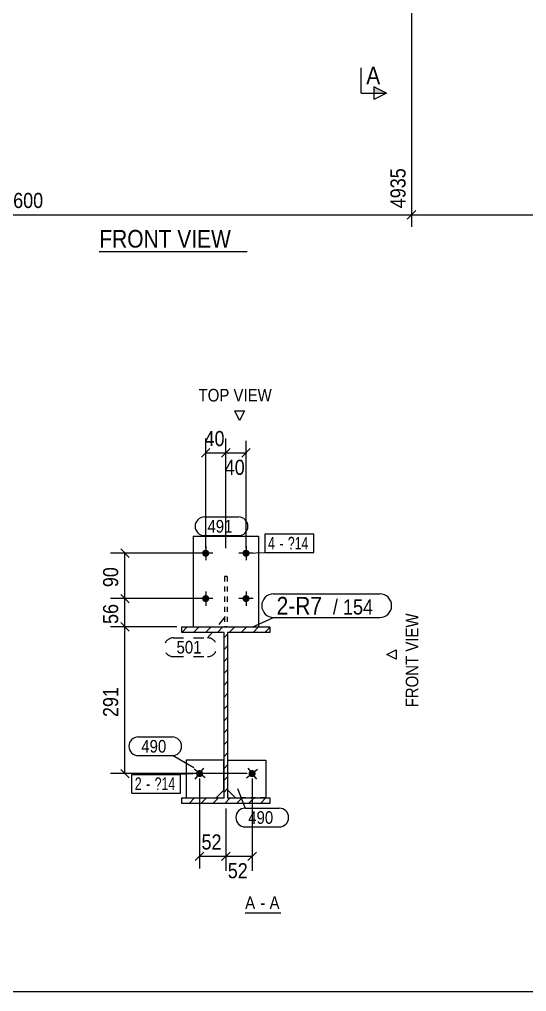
# Model space of a CAD drawing. Header units: millimetres. Extents: x 2 to 825, y 1 to 579.
# Drawn here: x 336.7 to 437.3, y 5 to 197.8 of the extents above; entities that cross this region are included whole.
import ezdxf

# ---------------------------------------------------------------- set-up
doc = ezdxf.new("R2010")
doc.units = ezdxf.units.MM
for name, pattern in [('XKITLINE00', [0]), ('XKITLINE01', [4, 1, -1, 1, -1]), ('XKITLINE02', [4, 2, -2])]:
    doc.linetypes.add(name, pattern=pattern)
for name, color, linetype, lineweight in [('Bolt', 3, 'Continuous', 0), ('BoltMark', 7, 'Continuous', 0), ('Dimensions', 7, 'Continuous', 0), ('DrawingSheet', 5, 'Continuous', 0), ('OtherObjectType', 7, 'Continuous', 0), ('Part', 2, 'Continuous', 0), ('PartMark', 7, 'Continuous', 0), ('Section', 6, 'Continuous', 0)]:
    doc.layers.add(name, color=color, linetype=linetype, lineweight=lineweight)
doc.styles.add('ARIAL', font='ARIAL.TTF')
doc.styles.add('ARIAL_NARROW', font='ARIALN.TTF')

# ---------------------------------------------------------------- blocks, each defined once
blk = doc.blocks.new('*A3')
at = {"layer": 'Part', "color": 7, "linetype": 'XKITLINE00', "lineweight": 0}
for p, q in [((368.89, 76.22), (369.99, 77.32)), ((371.25, 76.22), (372.35, 77.32)), ((373.61, 76.22), (374.71, 77.32)), ((375.96, 76.22), (377.06, 77.32)), ((378.32, 76.22), (379.42, 77.32)), ((380.68, 76.22), (381.78, 77.32)), ((383.04, 76.22), (384.14, 77.32)), ((385.39, 76.22), (386.39, 77.22)), ((368.89, 76.22), (368.89, 76.22)), ((377.29, 75.19), (377.99, 75.89)), ((377.29, 72.84), (377.99, 73.54)), ((377.29, 70.48), (377.99, 71.18)), ((377.29, 68.12), (377.99, 68.82)), ((377.29, 65.77), (377.99, 66.47)), ((377.29, 63.41), (377.99, 64.11)), ((377.29, 61.05), (377.99, 61.75)), ((377.29, 58.69), (377.99, 59.39)), ((377.29, 56.34), (377.99, 57.04)), ((377.29, 53.98), (377.99, 54.68)), ((377.29, 51.62), (377.99, 52.32)), ((377.29, 49.26), (377.99, 49.96)), ((377.29, 46.91), (377.99, 47.61)), ((377.29, 44.55), (377.99, 45.25)), ((368.9, 43.22), (369.1, 43.42)), ((370.35, 42.32), (371.45, 43.42)), ((372.71, 42.32), (373.81, 43.42)), ((375.07, 42.32), (376.17, 43.42)), ((377.42, 42.32), (378.52, 43.42)), ((379.78, 42.32), (380.88, 43.42)), ((382.14, 42.32), (383.24, 43.42)), ((384.5, 42.32), (385.6, 43.42))]:
    blk.add_line(p, q, dxfattribs=at)
blk = doc.blocks.new('*A117')
at = {"layer": 'Bolt'}
for points in [[(374.34, 91.89), (374.34, 91.86), (374.34, 91.82), (374.33, 91.79), (374.32, 91.75), (374.31, 91.72), (374.3, 91.69), (374.29, 91.66), (374.28, 91.62), (374.26, 91.59), (374.24, 91.56), (374.22, 91.54), (374.21, 91.51), (374.18, 91.48), (374.16, 91.45), (374.14, 91.43), (374.11, 91.41), (374.09, 91.38), (374.06, 91.36), (374.03, 91.34), (374, 91.32), (373.97, 91.31), (373.94, 91.29), (373.91, 91.28), (373.88, 91.27), (373.85, 91.25), (373.81, 91.25), (373.78, 91.24), (373.75, 91.23), (373.71, 91.23), (373.68, 91.22), (373.64, 91.22), (373.61, 91.22), (373.57, 91.23), (373.54, 91.23), (373.51, 91.24), (373.47, 91.25), (373.44, 91.25), (373.41, 91.27), (373.38, 91.28), (373.34, 91.29), (373.31, 91.31), (373.28, 91.32), (373.25, 91.34), (373.23, 91.36), (373.2, 91.38), (373.17, 91.41), (373.15, 91.43), (373.12, 91.45), (373.1, 91.48), (373.08, 91.51), (373.06, 91.54), (373.04, 91.56), (373.03, 91.59), (373.01, 91.62), (373, 91.66), (372.98, 91.69), (372.97, 91.72), (372.96, 91.75), (372.96, 91.79), (372.95, 91.82), (372.95, 91.86), (372.94, 91.89), (372.94, 91.92), (372.94, 91.96), (372.95, 91.99), (372.95, 92.03), (372.96, 92.06), (372.96, 92.09), (372.97, 92.13), (372.98, 92.16), (373, 92.19), (373.01, 92.22), (373.03, 92.25), (373.04, 92.28), (373.06, 92.31), (373.08, 92.34), (373.1, 92.37), (373.12, 92.39), (373.15, 92.42), (373.17, 92.44), (373.2, 92.47), (373.23, 92.49), (373.25, 92.51), (373.28, 92.52), (373.31, 92.54), (373.34, 92.56), (373.38, 92.57), (373.41, 92.58), (373.44, 92.59), (373.47, 92.6), (373.51, 92.61), (373.54, 92.62), (373.57, 92.62), (373.61, 92.62), (373.64, 92.62), (373.68, 92.62), (373.71, 92.62), (373.75, 92.62), (373.78, 92.61), (373.81, 92.6), (373.85, 92.59), (373.88, 92.58), (373.91, 92.57), (373.94, 92.56), (373.97, 92.54), (374, 92.52), (374.03, 92.51), (374.06, 92.49), (374.09, 92.47), (374.11, 92.44), (374.14, 92.42), (374.16, 92.39), (374.18, 92.37), (374.21, 92.34), (374.22, 92.31), (374.24, 92.28), (374.26, 92.25), (374.28, 92.22), (374.29, 92.19), (374.3, 92.16), (374.31, 92.13), (374.32, 92.09), (374.33, 92.06), (374.34, 92.03), (374.34, 91.99), (374.34, 91.96), (374.34, 91.92)], [(382.34, 91.89), (382.34, 91.86), (382.34, 91.82), (382.33, 91.79), (382.32, 91.75), (382.31, 91.72), (382.3, 91.69), (382.29, 91.66), (382.28, 91.62), (382.26, 91.59), (382.24, 91.56), (382.22, 91.54), (382.21, 91.51), (382.18, 91.48), (382.16, 91.45), (382.14, 91.43), (382.11, 91.41), (382.09, 91.38), (382.06, 91.36), (382.03, 91.34), (382, 91.32), (381.97, 91.31), (381.94, 91.29), (381.91, 91.28), (381.88, 91.27), (381.85, 91.25), (381.81, 91.25), (381.78, 91.24), (381.75, 91.23), (381.71, 91.23), (381.68, 91.22), (381.64, 91.22), (381.61, 91.22), (381.57, 91.23), (381.54, 91.23), (381.51, 91.24), (381.47, 91.25), (381.44, 91.25), (381.41, 91.27), (381.38, 91.28), (381.34, 91.29), (381.31, 91.31), (381.28, 91.32), (381.25, 91.34), (381.23, 91.36), (381.2, 91.38), (381.17, 91.41), (381.15, 91.43), (381.12, 91.45), (381.1, 91.48), (381.08, 91.51), (381.06, 91.54), (381.04, 91.56), (381.03, 91.59), (381.01, 91.62), (381, 91.66), (380.98, 91.69), (380.97, 91.72), (380.96, 91.75), (380.96, 91.79), (380.95, 91.82), (380.95, 91.86), (380.94, 91.89), (380.94, 91.92), (380.94, 91.96), (380.95, 91.99), (380.95, 92.03), (380.96, 92.06), (380.96, 92.09), (380.97, 92.13), (380.98, 92.16), (381, 92.19), (381.01, 92.22), (381.03, 92.25), (381.04, 92.28), (381.06, 92.31), (381.08, 92.34), (381.1, 92.37), (381.12, 92.39), (381.15, 92.42), (381.17, 92.44), (381.2, 92.47), (381.23, 92.49), (381.25, 92.51), (381.28, 92.52), (381.31, 92.54), (381.34, 92.56), (381.38, 92.57), (381.41, 92.58), (381.44, 92.59), (381.47, 92.6), (381.51, 92.61), (381.54, 92.62), (381.57, 92.62), (381.61, 92.62), (381.64, 92.62), (381.68, 92.62), (381.71, 92.62), (381.75, 92.62), (381.78, 92.61), (381.81, 92.6), (381.85, 92.59), (381.88, 92.58), (381.91, 92.57), (381.94, 92.56), (381.97, 92.54), (382, 92.52), (382.03, 92.51), (382.06, 92.49), (382.09, 92.47), (382.11, 92.44), (382.14, 92.42), (382.16, 92.39), (382.18, 92.37), (382.21, 92.34), (382.22, 92.31), (382.24, 92.28), (382.26, 92.25), (382.28, 92.22), (382.29, 92.19), (382.3, 92.16), (382.31, 92.13), (382.32, 92.09), (382.33, 92.06), (382.34, 92.03), (382.34, 91.99), (382.34, 91.96), (382.34, 91.92)], [(374.34, 82.89), (374.34, 82.86), (374.34, 82.82), (374.33, 82.79), (374.32, 82.75), (374.31, 82.72), (374.3, 82.69), (374.29, 82.66), (374.28, 82.62), (374.26, 82.59), (374.24, 82.56), (374.22, 82.54), (374.21, 82.51), (374.18, 82.48), (374.16, 82.45), (374.14, 82.43), (374.11, 82.41), (374.09, 82.38), (374.06, 82.36), (374.03, 82.34), (374, 82.32), (373.97, 82.31), (373.94, 82.29), (373.91, 82.28), (373.88, 82.27), (373.85, 82.25), (373.81, 82.25), (373.78, 82.24), (373.75, 82.23), (373.71, 82.23), (373.68, 82.22), (373.64, 82.22), (373.61, 82.22), (373.57, 82.23), (373.54, 82.23), (373.51, 82.24), (373.47, 82.25), (373.44, 82.25), (373.41, 82.27), (373.38, 82.28), (373.34, 82.29), (373.31, 82.31), (373.28, 82.32), (373.25, 82.34), (373.23, 82.36), (373.2, 82.38), (373.17, 82.41), (373.15, 82.43), (373.12, 82.45), (373.1, 82.48), (373.08, 82.51), (373.06, 82.54), (373.04, 82.56), (373.03, 82.59), (373.01, 82.62), (373, 82.66), (372.98, 82.69), (372.97, 82.72), (372.96, 82.75), (372.96, 82.79), (372.95, 82.82), (372.95, 82.86), (372.94, 82.89), (372.94, 82.92), (372.94, 82.96), (372.95, 82.99), (372.95, 83.03), (372.96, 83.06), (372.96, 83.09), (372.97, 83.13), (372.98, 83.16), (373, 83.19), (373.01, 83.22), (373.03, 83.25), (373.04, 83.28), (373.06, 83.31), (373.08, 83.34), (373.1, 83.37), (373.12, 83.39), (373.15, 83.42), (373.17, 83.44), (373.2, 83.47), (373.23, 83.49), (373.25, 83.51), (373.28, 83.52), (373.31, 83.54), (373.34, 83.56), (373.38, 83.57), (373.41, 83.58), (373.44, 83.59), (373.47, 83.6), (373.51, 83.61), (373.54, 83.62), (373.57, 83.62), (373.61, 83.62), (373.64, 83.62), (373.68, 83.62), (373.71, 83.62), (373.75, 83.62), (373.78, 83.61), (373.81, 83.6), (373.85, 83.59), (373.88, 83.58), (373.91, 83.57), (373.94, 83.56), (373.97, 83.54), (374, 83.52), (374.03, 83.51), (374.06, 83.49), (374.09, 83.47), (374.11, 83.44), (374.14, 83.42), (374.16, 83.39), (374.18, 83.37), (374.21, 83.34), (374.22, 83.31), (374.24, 83.28), (374.26, 83.25), (374.28, 83.22), (374.29, 83.19), (374.3, 83.16), (374.31, 83.13), (374.32, 83.09), (374.33, 83.06), (374.34, 83.03), (374.34, 82.99), (374.34, 82.96), (374.34, 82.92)], [(382.34, 82.89), (382.34, 82.86), (382.34, 82.82), (382.33, 82.79), (382.32, 82.75), (382.31, 82.72), (382.3, 82.69), (382.29, 82.66), (382.28, 82.62), (382.26, 82.59), (382.24, 82.56), (382.22, 82.54), (382.21, 82.51), (382.18, 82.48), (382.16, 82.45), (382.14, 82.43), (382.11, 82.41), (382.09, 82.38), (382.06, 82.36), (382.03, 82.34), (382, 82.32), (381.97, 82.31), (381.94, 82.29), (381.91, 82.28), (381.88, 82.27), (381.85, 82.25), (381.81, 82.25), (381.78, 82.24), (381.75, 82.23), (381.71, 82.23), (381.68, 82.22), (381.64, 82.22), (381.61, 82.22), (381.57, 82.23), (381.54, 82.23), (381.51, 82.24), (381.47, 82.25), (381.44, 82.25), (381.41, 82.27), (381.38, 82.28), (381.34, 82.29), (381.31, 82.31), (381.28, 82.32), (381.25, 82.34), (381.23, 82.36), (381.2, 82.38), (381.17, 82.41), (381.15, 82.43), (381.12, 82.45), (381.1, 82.48), (381.08, 82.51), (381.06, 82.54), (381.04, 82.56), (381.03, 82.59), (381.01, 82.62), (381, 82.66), (380.98, 82.69), (380.97, 82.72), (380.96, 82.75), (380.96, 82.79), (380.95, 82.82), (380.95, 82.86), (380.94, 82.89), (380.94, 82.92), (380.94, 82.96), (380.95, 82.99), (380.95, 83.03), (380.96, 83.06), (380.96, 83.09), (380.97, 83.13), (380.98, 83.16), (381, 83.19), (381.01, 83.22), (381.03, 83.25), (381.04, 83.28), (381.06, 83.31), (381.08, 83.34), (381.1, 83.37), (381.12, 83.39), (381.15, 83.42), (381.17, 83.44), (381.2, 83.47), (381.23, 83.49), (381.25, 83.51), (381.28, 83.52), (381.31, 83.54), (381.34, 83.56), (381.38, 83.57), (381.41, 83.58), (381.44, 83.59), (381.47, 83.6), (381.51, 83.61), (381.54, 83.62), (381.57, 83.62), (381.61, 83.62), (381.64, 83.62), (381.68, 83.62), (381.71, 83.62), (381.75, 83.62), (381.78, 83.61), (381.81, 83.6), (381.85, 83.59), (381.88, 83.58), (381.91, 83.57), (381.94, 83.56), (381.97, 83.54), (382, 83.52), (382.03, 83.51), (382.06, 83.49), (382.09, 83.47), (382.11, 83.44), (382.14, 83.42), (382.16, 83.39), (382.18, 83.37), (382.21, 83.34), (382.22, 83.31), (382.24, 83.28), (382.26, 83.25), (382.28, 83.22), (382.29, 83.19), (382.3, 83.16), (382.31, 83.13), (382.32, 83.09), (382.33, 83.06), (382.34, 83.03), (382.34, 82.99), (382.34, 82.96), (382.34, 82.92)]]:
    blk.add_hatch(color=3, dxfattribs=at).paths.add_polyline_path(points, flags=17)
at = {"layer": 'Bolt', "color": 3, "linetype": 'XKITLINE00', "lineweight": 0}
for p, q in [((373.64, 93.32), (373.64, 90.52)), ((381.64, 93.32), (381.64, 90.52)), ((375.04, 91.92), (372.24, 91.92)), ((383.04, 91.92), (380.24, 91.92)), ((375.04, 82.92), (372.24, 82.92)), ((373.64, 84.32), (373.64, 81.52)), ((383.04, 82.92), (380.24, 82.92)), ((381.64, 84.32), (381.64, 81.52))]:
    blk.add_line(p, q, dxfattribs=at)
blk = doc.blocks.new('*A118')
at = {"layer": 'Bolt'}
blk.add_hatch(color=3, dxfattribs=at).paths.add_polyline_path([(382.44, 48.8), (382.47, 48.82), (382.5, 48.83), (382.53, 48.85), (382.56, 48.86), (382.59, 48.88), (382.62, 48.89), (382.66, 48.9), (382.69, 48.91), (382.72, 48.91), (382.76, 48.92), (382.79, 48.92), (382.83, 48.92), (382.86, 48.92), (382.9, 48.92), (382.93, 48.92), (382.96, 48.91), (383, 48.91), (383.03, 48.9), (383.06, 48.89), (383.1, 48.88), (383.13, 48.86), (383.16, 48.85), (383.19, 48.83), (383.22, 48.81), (383.25, 48.8), (383.27, 48.78), (383.3, 48.75), (383.33, 48.73), (383.35, 48.71), (383.37, 48.68), (383.4, 48.65), (383.42, 48.63), (383.43, 48.6), (383.45, 48.57), (383.47, 48.54), (383.48, 48.51), (383.5, 48.47), (383.51, 48.44), (383.52, 48.41), (383.53, 48.38), (383.53, 48.34), (383.54, 48.31), (383.54, 48.27), (383.54, 48.24), (383.54, 48.21), (383.54, 48.17), (383.54, 48.14), (383.53, 48.1), (383.53, 48.07), (383.52, 48.04), (383.51, 48), (383.5, 47.97), (383.48, 47.94), (383.47, 47.91), (383.45, 47.88), (383.43, 47.85), (383.41, 47.82), (383.39, 47.79), (383.37, 47.77), (383.35, 47.74), (383.32, 47.72), (383.3, 47.69), (383.27, 47.67), (383.24, 47.65), (383.22, 47.63), (383.19, 47.61), (383.16, 47.6), (383.13, 47.58), (383.09, 47.57), (383.06, 47.56), (383.03, 47.55), (383, 47.54), (382.96, 47.53), (382.93, 47.53), (382.89, 47.53), (382.86, 47.52), (382.82, 47.52), (382.79, 47.53), (382.76, 47.53), (382.72, 47.53), (382.69, 47.54), (382.65, 47.55), (382.62, 47.56), (382.59, 47.57), (382.56, 47.58), (382.53, 47.6), (382.5, 47.62), (382.47, 47.63), (382.44, 47.65), (382.41, 47.67), (382.38, 47.69), (382.36, 47.72), (382.34, 47.74), (382.31, 47.77), (382.29, 47.79), (382.27, 47.82), (382.25, 47.85), (382.23, 47.88), (382.22, 47.91), (382.2, 47.94), (382.19, 47.97), (382.18, 48.01), (382.17, 48.04), (382.16, 48.07), (382.15, 48.11), (382.15, 48.14), (382.14, 48.17), (382.14, 48.21), (382.14, 48.24), (382.14, 48.28), (382.15, 48.31), (382.15, 48.35), (382.16, 48.38), (382.17, 48.41), (382.18, 48.44), (382.19, 48.48), (382.2, 48.51), (382.22, 48.54), (382.23, 48.57), (382.25, 48.6), (382.27, 48.63), (382.29, 48.66), (382.31, 48.68), (382.34, 48.71), (382.36, 48.73), (382.39, 48.75), (382.41, 48.78)], flags=17)
at = {"layer": 'Bolt', "color": 3, "linetype": 'XKITLINE00', "lineweight": 0}
for p, q in [((381.74, 47.36), (383.95, 49.08)), ((381.98, 49.33), (383.7, 47.12))]:
    blk.add_line(p, q, dxfattribs=at)
blk = doc.blocks.new('*A119')
at = {"layer": 'Bolt'}
blk.add_hatch(color=3, dxfattribs=at).paths.add_polyline_path([(371.99, 47.69), (371.96, 47.72), (371.94, 47.74), (371.91, 47.77), (371.89, 47.79), (371.87, 47.82), (371.85, 47.85), (371.83, 47.88), (371.82, 47.91), (371.8, 47.94), (371.79, 47.97), (371.78, 48), (371.77, 48.04), (371.76, 48.07), (371.75, 48.1), (371.75, 48.14), (371.74, 48.17), (371.74, 48.21), (371.74, 48.24), (371.74, 48.27), (371.75, 48.31), (371.75, 48.34), (371.76, 48.38), (371.77, 48.41), (371.78, 48.44), (371.79, 48.47), (371.8, 48.51), (371.82, 48.54), (371.83, 48.57), (371.85, 48.6), (371.87, 48.63), (371.89, 48.65), (371.91, 48.68), (371.94, 48.71), (371.96, 48.73), (371.98, 48.75), (372.01, 48.78), (372.04, 48.8), (372.07, 48.81), (372.1, 48.83), (372.13, 48.85), (372.16, 48.86), (372.19, 48.88), (372.22, 48.89), (372.25, 48.9), (372.29, 48.91), (372.32, 48.91), (372.36, 48.92), (372.39, 48.92), (372.42, 48.92), (372.46, 48.92), (372.49, 48.92), (372.53, 48.92), (372.56, 48.91), (372.6, 48.91), (372.63, 48.9), (372.66, 48.89), (372.69, 48.88), (372.73, 48.86), (372.76, 48.85), (372.79, 48.83), (372.82, 48.82), (372.84, 48.8), (372.87, 48.78), (372.9, 48.75), (372.92, 48.73), (372.95, 48.71), (372.97, 48.68), (372.99, 48.66), (373.01, 48.63), (373.03, 48.6), (373.05, 48.57), (373.07, 48.54), (373.08, 48.51), (373.1, 48.48), (373.11, 48.44), (373.12, 48.41), (373.13, 48.38), (373.13, 48.35), (373.14, 48.31), (373.14, 48.28), (373.14, 48.24), (373.14, 48.21), (373.14, 48.17), (373.14, 48.14), (373.13, 48.11), (373.13, 48.07), (373.12, 48.04), (373.11, 48.01), (373.1, 47.97), (373.08, 47.94), (373.07, 47.91), (373.05, 47.88), (373.03, 47.85), (373.02, 47.82), (373, 47.79), (372.97, 47.77), (372.95, 47.74), (372.93, 47.72), (372.9, 47.69), (372.87, 47.67), (372.85, 47.65), (372.82, 47.63), (372.79, 47.62), (372.76, 47.6), (372.73, 47.58), (372.7, 47.57), (372.66, 47.56), (372.63, 47.55), (372.6, 47.54), (372.56, 47.53), (372.53, 47.53), (372.5, 47.53), (372.46, 47.52), (372.43, 47.52), (372.39, 47.53), (372.36, 47.53), (372.32, 47.53), (372.29, 47.54), (372.26, 47.55), (372.22, 47.56), (372.19, 47.57), (372.16, 47.58), (372.13, 47.6), (372.1, 47.61), (372.07, 47.63), (372.04, 47.65), (372.01, 47.67)], flags=17)
at = {"layer": 'Bolt', "color": 3, "linetype": 'XKITLINE00', "lineweight": 0}
for p, q in [((373.55, 47.36), (371.34, 49.08)), ((371.58, 47.12), (373.3, 49.33))]:
    blk.add_line(p, q, dxfattribs=at)
blk = doc.blocks.new('*A120')
at = {"layer": 'Part', "color": 2, "linetype": 'XKITLINE00', "lineweight": 0}
for p, q in [((368.89, 76.22), (368.89, 77.32)), ((368.89, 77.32), (386.39, 77.32)), ((386.39, 77.32), (386.39, 76.22)), ((377.29, 76.22), (368.89, 76.22)), ((377.29, 43.42), (377.29, 76.22)), ((386.39, 76.22), (377.99, 76.22)), ((377.99, 76.22), (377.99, 43.42)), ((368.89, 42.32), (368.89, 43.42)), ((368.89, 43.42), (377.29, 43.42)), ((377.99, 43.42), (386.39, 43.42)), ((386.39, 43.42), (386.39, 42.32)), ((386.39, 42.32), (368.89, 42.32))]:
    blk.add_line(p, q, dxfattribs=at)
blk = doc.blocks.new('*A121')
at = {"layer": 'Part', "color": 2, "linetype": 'XKITLINE00', "lineweight": 0}
for p, q in [((371.14, 95.32), (371.14, 77.32)), ((371.14, 95.32), (384.14, 95.32)), ((384.14, 95.32), (384.14, 77.32))]:
    blk.add_line(p, q, dxfattribs=at)
at = {"layer": 'Part', "color": 7, "linetype": 'XKITLINE01', "lineweight": 0}
blk.add_line((371.14, 77.32), (384.14, 77.32), dxfattribs=at)
blk = doc.blocks.new('*A122')
at = {"layer": 'Part', "color": 7, "linetype": 'XKITLINE01', "lineweight": 0}
for p, q in [((377.89, 87.32), (377.39, 87.32)), ((377.39, 87.32), (377.39, 77.32)), ((377.89, 87.32), (377.89, 77.32)), ((377.89, 77.32), (377.39, 77.32))]:
    blk.add_line(p, q, dxfattribs=at)
blk = doc.blocks.new('*A123')
at = {"layer": 'Part', "color": 2, "linetype": 'XKITLINE00', "lineweight": 0}
for p, q in [((378.04, 44.92), (378.04, 50.92)), ((378.04, 50.92), (385.54, 50.92)), ((385.54, 50.92), (385.54, 43.42)), ((379.54, 43.42), (378.04, 44.92))]:
    blk.add_line(p, q, dxfattribs=at)
at = {"layer": 'Part', "color": 7, "linetype": 'XKITLINE01', "lineweight": 0}
blk.add_line((385.54, 43.42), (379.54, 43.42), dxfattribs=at)
blk = doc.blocks.new('*A124')
at = {"layer": 'Part', "color": 2, "linetype": 'XKITLINE00', "lineweight": 0}
for p, q in [((377.24, 50.92), (369.74, 50.92)), ((369.74, 50.92), (369.74, 43.42)), ((377.24, 44.92), (377.24, 50.92)), ((375.74, 43.42), (377.24, 44.92))]:
    blk.add_line(p, q, dxfattribs=at)
at = {"layer": 'Part', "color": 7, "linetype": 'XKITLINE01', "lineweight": 0}
blk.add_line((369.74, 43.42), (375.74, 43.42), dxfattribs=at)
blk = doc.blocks.new('*A125')
at = {"layer": 'DrawingSheet', "color": 5, "linetype": 'XKITLINE00', "lineweight": 0}
blk.add_line((5, 5), (825, 5), dxfattribs=at)
blk = doc.blocks.new('*A140')
at = {"layer": 'OtherObjectType', "color": 7, "linetype": 'XKITLINE00', "lineweight": 0}
blk.add_line((352.55, 151.79), (381.85, 151.79), dxfattribs=at)
at = {"layer": 'OtherObjectType', "color": 7, "style": 'ARIAL', "width": 0.85}
blk.add_text('FRONT VIEW', height=3.5, dxfattribs=at).set_placement((352.55, 152.54))
blk = doc.blocks.new('*A164')
at = {"layer": 'Dimensions', "color": 7, "linetype": 'XKITLINE00', "lineweight": 0}
for p, q in [((261.4, 237.64), (261.4, 156.64)), ((414.48, 237.64), (414.48, 156.64)), ((262.25, 159.89), (260.55, 158.19)), ((261.4, 159.04), (414.48, 159.04)), ((415.33, 159.89), (413.63, 158.19))]:
    blk.add_line(p, q, dxfattribs=at)
at = {"layer": 'Dimensions', "color": 3}
for p in [(261.4, 159.04), (414.48, 159.04)]:
    blk.add_point(p, dxfattribs=at)
at = {"layer": 'Dimensions', "color": 3, "style": 'ARIAL', "width": 0.85}
blk.add_text('4935', height=3, rotation=90.0002, dxfattribs=at).set_placement((413.28, 160.34))
blk.add_text('2600', height=3, dxfattribs=at).set_placement((333.49, 160.39))
blk = doc.blocks.new('*A165')
at = {"layer": 'Dimensions', "color": 7, "linetype": 'XKITLINE00', "lineweight": 0}
for p, q in [((414.48, 237.64), (414.48, 156.64)), ((605.86, 210.88), (605.86, 156.64)), ((415.33, 159.89), (413.63, 158.19)), ((414.48, 159.04), (605.86, 159.04)), ((606.71, 159.89), (605.01, 158.19))]:
    blk.add_line(p, q, dxfattribs=at)
at = {"layer": 'Dimensions', "color": 3}
for p in [(414.48, 159.04), (605.86, 159.04)]:
    blk.add_point(p, dxfattribs=at)
at = {"layer": 'Dimensions', "color": 3, "style": 'ARIAL', "width": 0.85}
blk.add_text('7385', height=3, rotation=90.0002, dxfattribs=at).set_placement((604.66, 160.34))
blk.add_text('2450', height=3, dxfattribs=at).set_placement((505.72, 160.39))
blk = doc.blocks.new('*A196')
at = {"layer": 'Section'}
for points in [[(406.98, 305.61), (409.48, 305.61), (406.98, 304.36)], [(406.98, 184.43), (409.48, 183.18), (406.98, 183.18)]]:
    blk.add_hatch(color=3, dxfattribs=at).paths.add_polyline_path(points, flags=17)
at = {"layer": 'Section', "color": 3, "linetype": 'XKITLINE00', "lineweight": 0}
for p, q in [((406.98, 304.36), (406.98, 306.86)), ((406.98, 306.86), (409.48, 305.61)), ((409.48, 305.61), (406.98, 304.36)), ((409.48, 183.18), (406.98, 184.43)), ((406.98, 184.43), (406.98, 181.93)), ((409.48, 183.18), (406.98, 181.93))]:
    blk.add_line(p, q, dxfattribs=at)
at = {"layer": 'Section', "color": 1, "linetype": 'XKITLINE00', "lineweight": 0}
for p, q in [((404.48, 305.61), (404.48, 300.61)), ((404.48, 305.61), (409.48, 305.61)), ((404.48, 183.18), (404.48, 188.18)), ((404.48, 183.18), (409.48, 183.18))]:
    blk.add_line(p, q, dxfattribs=at)
at = {"layer": 'Section', "color": 7, "style": 'ARIAL', "width": 0.85}
for p in [(405.48, 300.36), (405.48, 184.93)]:
    blk.add_text('A', height=3.5, dxfattribs=at).set_placement(p)
blk = doc.blocks.new('*A259')
at = {"layer": 'Dimensions', "color": 7, "linetype": 'XKITLINE00', "lineweight": 0}
for p, q in [((372.44, 47.22), (372.44, 29.42)), ((377.64, 41.32), (377.64, 29.42)), ((373.29, 32.67), (371.59, 30.98)), ((372.44, 31.82), (377.64, 31.82)), ((378.49, 32.67), (376.79, 30.98))]:
    blk.add_line(p, q, dxfattribs=at)
at = {"layer": 'Dimensions', "color": 3}
for p in [(372.44, 31.82), (377.64, 31.82)]:
    blk.add_point(p, dxfattribs=at)
at = {"layer": 'Dimensions', "color": 3, "style": 'ARIAL', "width": 0.85}
blk.add_text('52', height=3, dxfattribs=at).set_placement((372.82, 33.17))
blk = doc.blocks.new('*A260')
at = {"layer": 'Dimensions', "color": 7, "linetype": 'XKITLINE00', "lineweight": 0}
for p, q in [((382.84, 47.22), (382.84, 28.97)), ((377.64, 41.32), (377.64, 28.97)), ((378.49, 32.67), (376.79, 30.98)), ((377.64, 31.82), (382.84, 31.82)), ((383.69, 32.67), (381.99, 30.98))]:
    blk.add_line(p, q, dxfattribs=at)
at = {"layer": 'Dimensions', "color": 3}
for p in [(377.64, 31.82), (382.84, 31.82)]:
    blk.add_point(p, dxfattribs=at)
at = {"layer": 'Dimensions', "color": 3, "style": 'ARIAL', "width": 0.85}
blk.add_text('52', height=3, dxfattribs=at).set_placement((378.02, 27.47))
blk = doc.blocks.new('*A261')
at = {"layer": 'Dimensions', "color": 7, "linetype": 'XKITLINE00', "lineweight": 0}
for p, q in [((373.64, 92.92), (373.64, 114.67)), ((377.64, 92.92), (377.64, 114.67)), ((374.49, 112.67), (372.79, 110.98)), ((373.64, 111.82), (377.64, 111.82)), ((378.49, 112.67), (376.79, 110.98))]:
    blk.add_line(p, q, dxfattribs=at)
at = {"layer": 'Dimensions', "color": 3}
for p in [(373.64, 111.82), (377.64, 111.82)]:
    blk.add_point(p, dxfattribs=at)
at = {"layer": 'Dimensions', "color": 3, "style": 'ARIAL', "width": 0.85}
blk.add_text('40', height=3, dxfattribs=at).set_placement((373.42, 113.17))
blk = doc.blocks.new('*A262')
at = {"layer": 'Dimensions', "color": 7, "linetype": 'XKITLINE00', "lineweight": 0}
for p, q in [((377.64, 92.92), (377.64, 114.22)), ((381.64, 92.92), (381.64, 114.22)), ((378.49, 112.67), (376.79, 110.98)), ((377.64, 111.82), (381.64, 111.82)), ((382.49, 112.67), (380.79, 110.98))]:
    blk.add_line(p, q, dxfattribs=at)
at = {"layer": 'Dimensions', "color": 3}
for p in [(377.64, 111.82), (381.64, 111.82)]:
    blk.add_point(p, dxfattribs=at)
at = {"layer": 'Dimensions', "color": 3, "style": 'ARIAL', "width": 0.85}
blk.add_text('40', height=3, dxfattribs=at).set_placement((377.42, 107.47))
blk = doc.blocks.new('*A263')
at = {"layer": 'Dimensions', "color": 7, "linetype": 'XKITLINE00', "lineweight": 0}
for p, q in [((367.89, 77.32), (354.79, 77.32)), ((356.79, 78.17), (358.49, 76.47)), ((357.64, 48.22), (357.64, 77.32)), ((381.84, 48.22), (354.79, 48.22)), ((356.79, 49.07), (358.49, 47.38))]:
    blk.add_line(p, q, dxfattribs=at)
at = {"layer": 'Dimensions', "color": 3}
for p in [(357.64, 77.32), (357.64, 48.22)]:
    blk.add_point(p, dxfattribs=at)
at = {"layer": 'Dimensions', "color": 3, "style": 'ARIAL', "width": 0.85}
blk.add_text('291', height=3, rotation=90.0002, dxfattribs=at).set_placement((356.29, 59.44))
blk = doc.blocks.new('*A264')
at = {"layer": 'Dimensions', "color": 7, "linetype": 'XKITLINE00', "lineweight": 0}
for p, q in [((372.64, 82.92), (354.79, 82.92)), ((356.79, 83.77), (358.49, 82.08)), ((357.64, 77.32), (357.64, 82.92)), ((367.89, 77.32), (354.79, 77.32)), ((356.79, 78.17), (358.49, 76.47))]:
    blk.add_line(p, q, dxfattribs=at)
at = {"layer": 'Dimensions', "color": 3}
for p in [(357.64, 82.92), (357.64, 77.32)]:
    blk.add_point(p, dxfattribs=at)
at = {"layer": 'Dimensions', "color": 3, "style": 'ARIAL', "width": 0.85}
blk.add_text('56', height=3, rotation=90.0002, dxfattribs=at).set_placement((356.29, 77.9))
blk = doc.blocks.new('*A265')
at = {"layer": 'Dimensions', "color": 7, "linetype": 'XKITLINE00', "lineweight": 0}
for p, q in [((356.79, 92.77), (358.49, 91.08)), ((372.64, 91.92), (354.79, 91.92)), ((357.64, 82.92), (357.64, 91.92)), ((372.64, 82.92), (354.79, 82.92)), ((356.79, 83.77), (358.49, 82.08))]:
    blk.add_line(p, q, dxfattribs=at)
at = {"layer": 'Dimensions', "color": 3}
for p in [(357.64, 91.92), (357.64, 82.92)]:
    blk.add_point(p, dxfattribs=at)
at = {"layer": 'Dimensions', "color": 3, "style": 'ARIAL', "width": 0.85}
blk.add_text('90', height=3, rotation=90.0002, dxfattribs=at).set_placement((356.29, 85.2))
blk = doc.blocks.new('*A266')
at = {"layer": 'BoltMark', "color": 7, "linetype": 'XKITLINE00', "lineweight": 0}
for p, q in [((385.41, 95.77), (395.1, 95.77)), ((385.41, 92.07), (385.41, 95.77)), ((395.1, 92.07), (395.1, 95.77)), ((381.64, 91.92), (385.41, 92.07)), ((385.41, 92.07), (395.1, 92.07))]:
    blk.add_line(p, q, dxfattribs=at)
at = {"layer": 'BoltMark', "color": 3, "style": 'ARIAL_NARROW', "width": 0.85}
for s, p in [('4', (386.01, 92.67)), ('?14', (389.94, 92.67)), ('-', (388.28, 92.67))]:
    blk.add_text(s, height=2.5, dxfattribs=at).set_placement(p)
blk = doc.blocks.new('*A267')
at = {"layer": 'BoltMark', "color": 7, "linetype": 'XKITLINE00', "lineweight": 0}
for p, q in [((372.44, 48.22), (368.67, 48.07)), ((358.99, 48.07), (368.67, 48.07)), ((358.99, 44.37), (358.99, 48.07)), ((368.67, 44.37), (368.67, 48.07)), ((358.99, 44.37), (368.67, 44.37))]:
    blk.add_line(p, q, dxfattribs=at)
at = {"layer": 'BoltMark', "color": 3, "style": 'ARIAL_NARROW', "width": 0.85}
for s, p in [('2', (359.59, 44.97)), ('?14', (363.52, 44.97)), ('-', (361.86, 44.97))]:
    blk.add_text(s, height=2.5, dxfattribs=at).set_placement(p)
blk = doc.blocks.new('*A268')
at = {"layer": 'PartMark', "color": 7, "linetype": 'XKITLINE00', "lineweight": 0}
for p, q in [((373.39, 99.12), (380.16, 99.12)), ((373.39, 95.42), (380.16, 95.42))]:
    blk.add_line(p, q, dxfattribs=at)
for centre, start, end in [((373.39, 97.27), 90, 270), ((380.16, 97.27), 270, 90)]:
    blk.add_arc(centre, 1.85, start, end, dxfattribs=at)
at = {"layer": 'PartMark', "color": 3, "style": 'ARIAL', "width": 0.85}
blk.add_text('491', height=2.5, dxfattribs=at).set_placement((373.99, 96.02))
blk = doc.blocks.new('*A269')
at = {"layer": 'PartMark', "color": 7, "linetype": 'XKITLINE02', "lineweight": 0}
for p, q in [((377.52, 79.35), (374.02, 75.14)), ((367.26, 75.14), (374.02, 75.14)), ((367.26, 71.44), (374.02, 71.44))]:
    blk.add_line(p, q, dxfattribs=at)
for centre, start, end in [((367.26, 73.29), 90, 270), ((374.02, 73.29), 270, 90)]:
    blk.add_arc(centre, 1.85, start, end, dxfattribs=at)
at = {"layer": 'PartMark', "color": 3, "style": 'ARIAL', "width": 0.85}
blk.add_text('501', height=2.5, dxfattribs=at).set_placement((367.86, 72.04))
blk = doc.blocks.new('*A270')
at = {"layer": 'PartMark', "color": 7, "linetype": 'XKITLINE00', "lineweight": 0}
for p, q in [((379.92, 45.3), (381.48, 41.36)), ((381.48, 41.36), (388.24, 41.36)), ((381.48, 37.66), (388.24, 37.66))]:
    blk.add_line(p, q, dxfattribs=at)
for centre, start, end in [((381.48, 39.51), 90, 270), ((388.24, 39.51), 270, 90)]:
    blk.add_arc(centre, 1.85, start, end, dxfattribs=at)
at = {"layer": 'PartMark', "color": 3, "style": 'ARIAL', "width": 0.85}
blk.add_text('490', height=2.5, dxfattribs=at).set_placement((382.08, 38.26))
blk = doc.blocks.new('*A271')
at = {"layer": 'PartMark', "color": 7, "linetype": 'XKITLINE00', "lineweight": 0}
for p, q in [((360.27, 55.49), (367.03, 55.49)), ((360.27, 51.79), (367.03, 51.79)), ((371.27, 49.39), (367.03, 51.79))]:
    blk.add_line(p, q, dxfattribs=at)
for centre, start, end in [((360.27, 53.64), 90, 270), ((367.03, 53.64), 270, 90)]:
    blk.add_arc(centre, 1.85, start, end, dxfattribs=at)
at = {"layer": 'PartMark', "color": 3, "style": 'ARIAL', "width": 0.85}
blk.add_text('490', height=2.5, dxfattribs=at).set_placement((360.87, 52.39))
blk = doc.blocks.new('*A272')
at = {"layer": 'PartMark', "color": 7, "linetype": 'XKITLINE00', "lineweight": 0}
for p, q in [((387.11, 83.87), (408.16, 83.87)), ((382.86, 77.28), (387.11, 79.17)), ((387.11, 79.17), (408.16, 79.17))]:
    blk.add_line(p, q, dxfattribs=at)
for centre, start, end in [((387.11, 81.52), 90, 270), ((408.16, 81.52), 270, 90)]:
    blk.add_arc(centre, 2.35, start, end, dxfattribs=at)
at = {"layer": 'PartMark', "color": 1, "style": 'ARIAL', "width": 0.85}
blk.add_text('2-R7', height=3.5, dxfattribs=at).set_placement((387.71, 79.77))
at = {"layer": 'PartMark', "color": 3, "style": 'ARIAL', "width": 0.85}
for s, p in [('/', (398.87, 79.77)), ('154', (400.88, 79.77))]:
    blk.add_text(s, height=3, dxfattribs=at).set_placement(p)
blk = doc.blocks.new('*A273')
at = {"layer": 'OtherObjectType', "color": 7, "linetype": 'XKITLINE00', "lineweight": 0}
for p, q in [((380.38, 118.27), (379.44, 120.15)), ((379.44, 120.15), (381.31, 120.15)), ((381.31, 120.15), (380.38, 118.27)), ((380.38, 118.27), (380.38, 118.27)), ((409.56, 71.82), (411.43, 72.76)), ((411.43, 70.89), (409.56, 71.82)), ((409.56, 71.82), (409.56, 71.82)), ((411.43, 72.76), (411.43, 70.89)), ((381.47, 20.62), (388.53, 20.62))]:
    blk.add_line(p, q, dxfattribs=at)
at = {"layer": 'OtherObjectType', "color": 7, "style": 'ARIAL', "width": 0.85}
for s, p in [('TOP VIEW', (372.23, 122.02)), ('A', (381.47, 21.37)), ('A', (386.31, 21.37)), ('-', (384.45, 21.37))]:
    blk.add_text(s, height=2.5, dxfattribs=at).set_placement(p)
blk.add_text('FRONT VIEW', height=2.5, rotation=90, dxfattribs=at).set_placement((415.81, 61.36))

msp = doc.modelspace()

# ---------------------------------------------------------------- block references
at = {"lineweight": 0}
for name in ['*A125', '*A196', '*A164', '*A165', '*A140', '*A261', '*A262', '*A268', '*A121', '*A266', '*A265', '*A117', '*A122', '*A264', '*A272', '*A269', '*A263', '*A3', '*A120', '*A271', '*A124', '*A123', '*A267', '*A119', '*A118', '*A259', '*A260', '*A270']:
    msp.add_blockref(name, (0, 0), dxfattribs=at)
at = {"layer": 'OtherObjectType', "lineweight": 0}
msp.add_blockref('*A273', (0, 0), dxfattribs=at)

doc.saveas('drawing.dxf')
